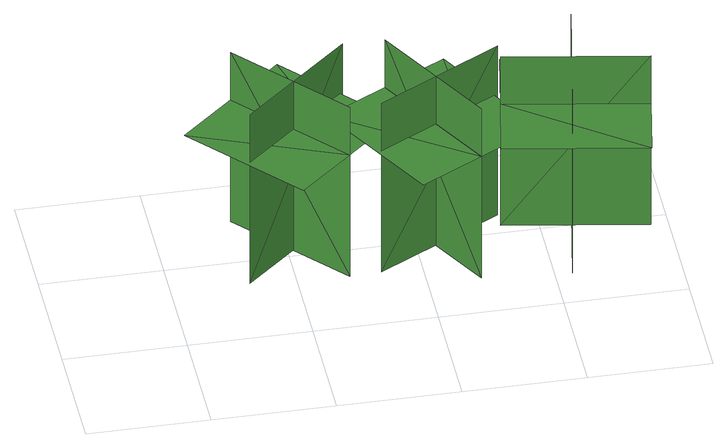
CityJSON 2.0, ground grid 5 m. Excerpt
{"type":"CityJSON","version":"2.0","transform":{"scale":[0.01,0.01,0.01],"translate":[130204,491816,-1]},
"CityObjects":{
"tree1":{"type":"SolitaryVegetationObject","geometry":[{"type":"MultiSurface","lod":"1","boundaries":[[[0,1,2]],[[0,2,3]],[[4,5,6]],[[4,6,7]],[[8,9,10]],[[8,10,11]],[[8,11,12]],[[8,12,13]]]}]},
"tree2":{"type":"SolitaryVegetationObject","geometry":[{"type":"MultiSurface","lod":"1","boundaries":[[[14,15,16]],[[14,16,17]],[[18,19,20]],[[18,20,21]],[[22,23,24]],[[22,24,25]],[[22,25,26]],[[22,26,27]]]}]},
"tree3":{"type":"SolitaryVegetationObject","geometry":[{"type":"MultiSurface","lod":"1","boundaries":[[[28,29,30]],[[28,30,31]],[[32,33,34]],[[32,34,35]],[[36,37,38]],[[36,38,39]],[[36,39,40]],[[36,40,41]]]}]}
},
"vertices":[
[315,354,12],[757,745,12],[757,745,833],[315,354,833],[707,328,12],[316,770,12],[316,770,833],[707,328,833],[707,328,603],[928,524,603],[537,965,603],[316,770,603],[95,574,603],[486,132,603],
[832,320,22],[1348,606,22],[1348,606,843],[832,320,843],[1210,210,22],[923,726,22],[923,726,843],[1210,210,843],[1210,210,613],[1468,353,613],[1182,869,613],[923,726,613],[665,583,613],[951,67,613],
[1666,739,36],[1562,158,36],[1562,158,857],[1666,739,857],[1342,516,36],[1923,412,36],[1923,412,857],[1342,516,857],[1342,516,627],[1290,225,627],[1871,122,627],[1923,412,627],[1975,703,627],[1394,806,627]
]}
